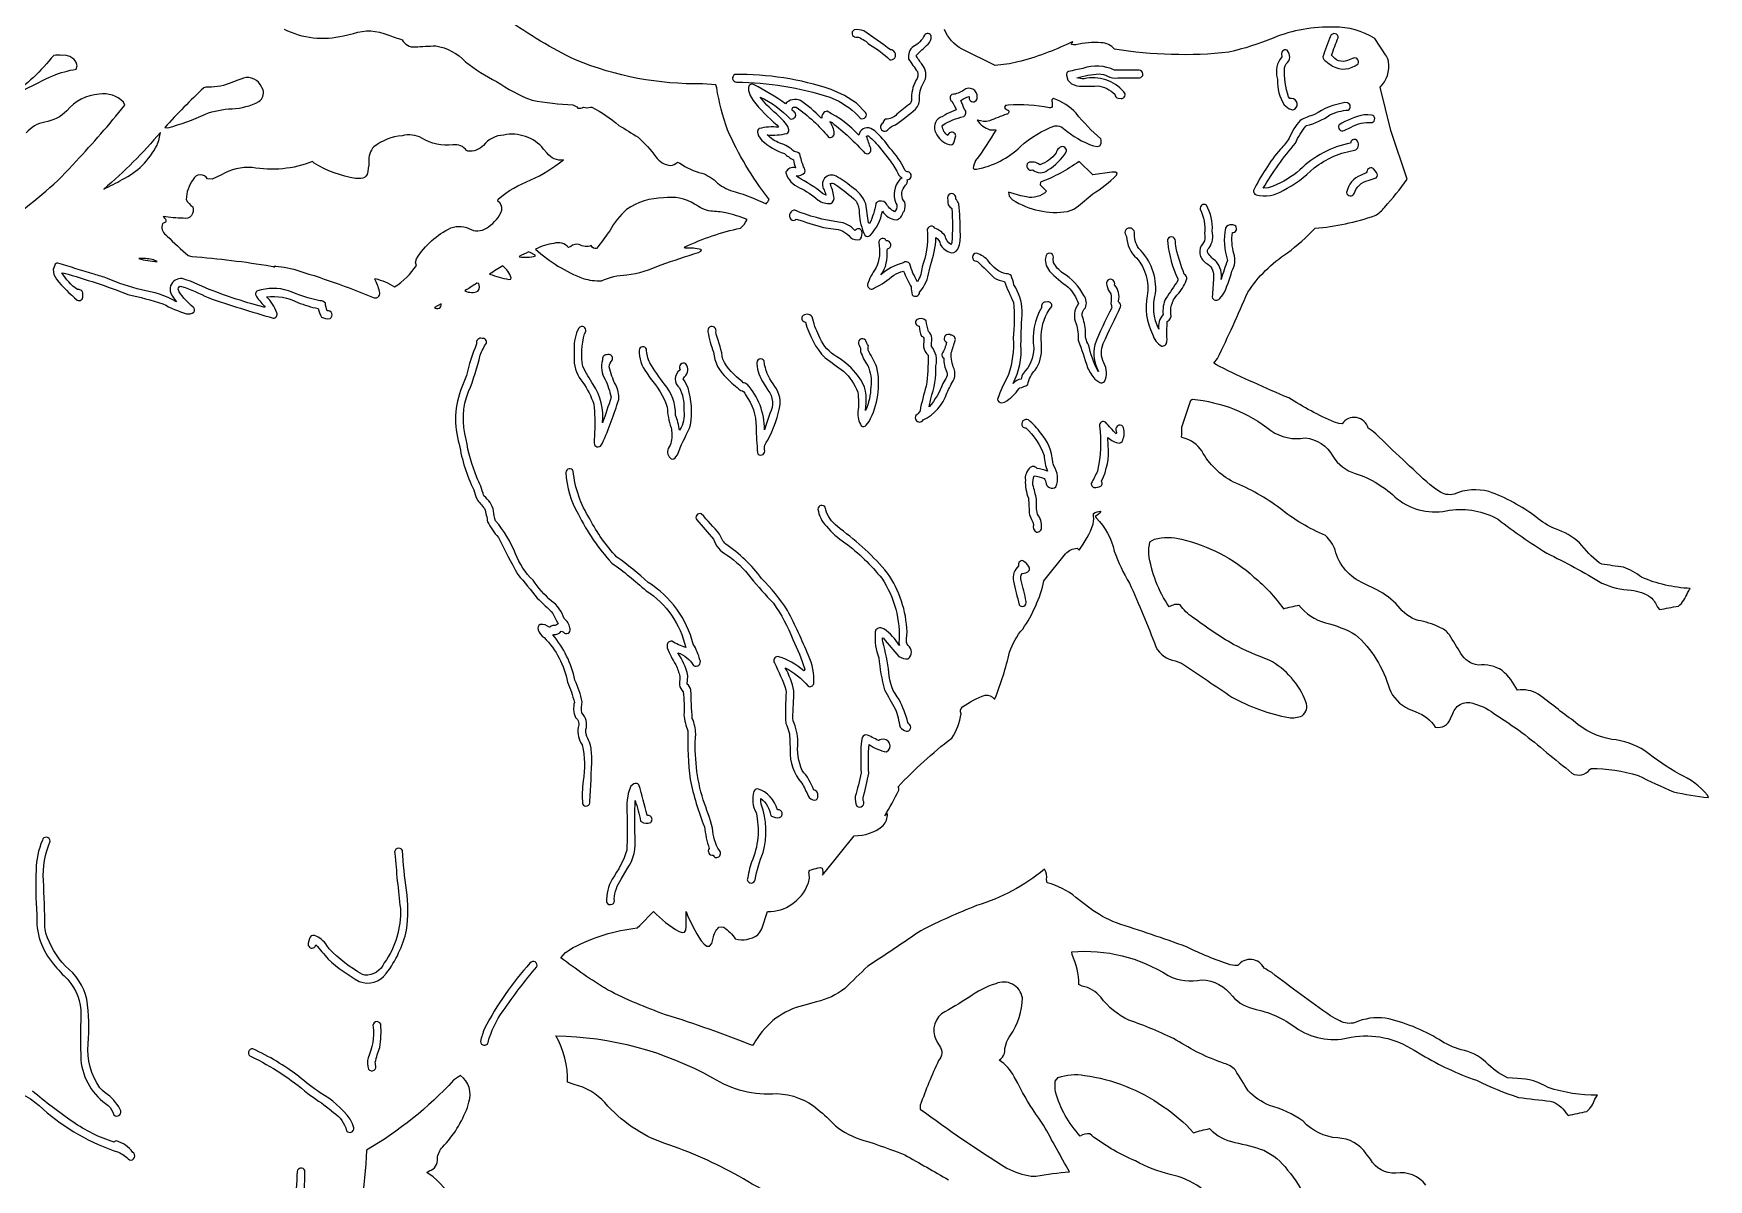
# Model space of a CAD drawing. Extents: x 0.5 to 28.5, y 0.6 to 43.4.
# Drawn here: x 15.94 to 25.36, y 32.67 to 39.11 of the extents above; entities that cross this region are included whole.
import ezdxf

# ---------------------------------------------------------------- set-up
doc = ezdxf.new("R2010")
doc.units = 0
doc.linetypes.add('0', pattern=[0])
doc.layers.add('1', color=7, linetype='0')

msp = doc.modelspace()

# ---------------------------------------------------------------- linework, layer by layer
at = {"layer": '1'}
for points in [[(17.350815, 39.138271, 0.182802), (17.685059, 39.100742), (17.740738, 39.114056, -0.182917), (17.935167, 39.105106, 0.018276), (18.01474, 39.078411, 0.305882), (18.087601, 39.037411, -0.006166), (18.203918, 39.043995, -0.162957), (18.371172, 38.954407, 0.05645), (18.545471, 38.843182, 0.059982), (18.745285, 38.737797, 0.032523), (18.974716, 38.711502, -0.165261), (19.002579, 38.69376, 0.147945), (19.035477, 38.699001, 0.192611), (19.073303, 38.699276), (19.081802, 38.698521, -0.072552), (19.233337, 38.595997, -0.016611), (19.341721, 38.529377, -0.060832), (19.441109, 38.418877, 0.201032), (19.524694, 38.371052, 0.187314), (19.563309, 38.389065), (19.577133, 38.384617, 0.106322), (19.700958, 38.32806, -0.109282), (19.789078, 38.271824, 0.109981), (19.888626, 38.223049, -0.043283), (20.062241, 38.154636, 0.016363), (20.079514, 38.1805), (20.075333, 38.185055, -0.06108), (19.845367, 38.57114, -0.046426), (19.784134, 38.808056), (19.778442, 38.82362), (19.703262, 38.830029, -0.101894), (18.990082, 38.964596, -0.044462), (18.606232, 39.192814, 0.046311)], [(23.773422, 32.637699, 0.275739), (23.604172, 32.70409, -0.288055), (23.460724, 32.782444), (23.43782, 32.813541, 0.238275), (23.276947, 32.902279, -0.189613), (23.082169, 32.996586, 0.085665), (22.892942, 33.08593, -0.110792), (22.772949, 33.167858, 0.004119), (22.701481, 33.283741, 0.143661), (22.638245, 33.32172, -0.060726), (22.368881, 33.453266, 0.033694), (22.102348, 33.564983, -0.125303), (21.944321, 33.694447, 0.168897), (21.840515, 33.756786), (21.82135, 33.765285, 0.104533), (21.78273, 33.934536), (21.781723, 33.949093, -0.163416), (22.324284, 33.815586, 0.172301), (22.512207, 33.792316, -0.23648), (22.684357, 33.698978, 0.161775), (22.818466, 33.625477, -0.110739), (23.05654, 33.512058, 0.204543), (23.3535, 33.469112, -0.193674), (23.706297, 33.395454), (23.75024, 33.369701, 0.050763), (24.058151, 33.226612, 0.036693), (24.294785, 33.130375, 0.010441), (24.472837, 33.10968, -0.201139), (24.560226, 33.043369), (24.572876, 33.02898, -0.012403), (24.677673, 33.051395, 0.154714), (24.723267, 33.121418, -0.028745), (24.737885, 33.143192, -0.07862), (24.460159, 33.185459, 0.142513), (24.28739, 33.236439), (24.25926, 33.23875), (24.231155, 33.241367, -0.101711), (24.110977, 33.329563, 0.130218), (23.971893, 33.398655, -0.072495), (23.847076, 33.455639, 0.081383), (23.544884, 33.576454, 0.133049), (23.374435, 33.551426, -0.204221), (23.288361, 33.5611), (23.262909, 33.573925), (23.235992, 33.589748, -0.01177), (22.905884, 33.832336, 0.023826), (22.86322, 33.856564, 0.566525), (22.714951, 33.871891), (22.698029, 33.871532), (22.672424, 33.876751, -0.039512), (22.426971, 33.977421, 0.007747), (22.032242, 34.111664, -0.065088), (21.882843, 34.194637), (21.804214, 34.254902, 0.117041), (21.642319, 34.337246), (21.639297, 34.354984, 0.201129), (21.626984, 34.413136, -0.09903), (21.245167, 34.208828, 0.027366), (20.932892, 34.067814, 0.001393), (20.694607, 33.90704), (20.634369, 33.868412, 0.007695), (20.504684, 33.742802, -0.108759), (20.346008, 33.668407), (20.272675, 33.647404, 0.206178), (20.003183, 33.448593), (19.993919, 33.435402), (19.984711, 33.422169, 0.019595), (19.496483, 33.595783, -0.034355), (19.169861, 33.735256, -0.023952), (18.906693, 33.915989), (18.932831, 33.944836), (18.976959, 33.972973, -0.091009), (19.336685, 34.08353), (19.351181, 34.097378), (19.428894, 34.175098, 0.068476), (19.572418, 34.062992), (19.589706, 34.058155), (19.602768, 34.060436), (19.610413, 34.071377), (19.611877, 34.091526), (19.611877, 34.175083, 0.052132), (19.696411, 34.011875), (19.713394, 33.992313), (19.729446, 33.981365), (19.743881, 33.981571), (19.755951, 33.995487), (19.764969, 34.02557, -0.182262), (19.796844, 34.087246), (19.809967, 34.090382), (19.823517, 34.087353, -0.099045), (19.888443, 34.022137, 0.224493), (20.014496, 34.044956), (20.027313, 34.059872), (20.037247, 34.079144), (20.069336, 34.175106, 0.310822), (20.297401, 34.329758, 0.184214), (20.301424, 34.39637, -0.35813), (20.321434, 34.411575, -0.050338), (20.367386, 34.423115), (20.376434, 34.419636, -0.187389), (20.378586, 34.381161), (20.384537, 34.387089), (20.396179, 34.400921), (20.557343, 34.60207, 0.180623), (20.720514, 34.659065, 0.183432), (20.745285, 34.724934, 0.126863), (20.728928, 34.713596, 0.029893), (20.807726, 34.859066, 0.204746), (20.804123, 34.876614, -0.042949), (21.105743, 35.150631, 0.112923), (21.158295, 35.287991, -0.366888), (21.166458, 35.326038, -0.078632), (21.294571, 35.392372, -0.247898), (21.345093, 35.370937), (21.349258, 35.372326, 0.038394), (21.431335, 35.634731, -0.095089), (21.505173, 35.764278, 0.097698), (21.624756, 36.03548), (21.746658, 36.187878, -0.187434), (21.810883, 36.21896, -0.017257), (21.822723, 36.207806, 0.06593), (21.902451, 36.353901, 0.05285), (21.90332, 36.413593, -0.118421), (21.94455, 36.426678, -0.153342), (21.913452, 36.397846), (21.91925, 36.389378, -0.138379), (22.020014, 36.20237, 0.052915), (22.106003, 36.021542, -0.015021), (22.254517, 35.663368, 0.244609), (22.36264, 35.585804, -0.053986), (22.409271, 35.565403, -0.004323), (22.680771, 35.381496, 0.07697), (23.002562, 35.266121, 0.117421), (23.076859, 35.276226, 0.337494), (23.098053, 35.354153, 0.181944), (22.891922, 35.589428, -0.023734), (22.690033, 35.677319, -0.025181), (22.462677, 35.830032, -0.096009), (22.39061, 35.900173, 0.23308), (22.32988, 35.888439, -0.11586), (22.214087, 36.187122, -0.067981), (22.220932, 36.254093), (22.247375, 36.269657, -0.138091), (22.3978, 36.268826, -0.128304), (22.805723, 36.056736, -0.068023), (22.971283, 35.878162, -0.013354), (23.05928, 35.89867, 0.164957), (23.208496, 35.799831, -0.06297), (23.377686, 35.732471, -0.140872), (23.56769, 35.428638, 0.198088), (23.676102, 35.316021), (23.717056, 35.298298, -0.170705), (23.826035, 35.212757, 0.376122), (23.912155, 35.260494), (23.924393, 35.289425, -0.448267), (24.046824, 35.3433, -0.104017), (24.166077, 35.281704, -0.042011), (24.451111, 35.070217, -0.012755), (24.594574, 34.952877, 0.370034), (24.694778, 34.974377), (24.702072, 34.979435, -0.076088), (24.966888, 34.941433, 0.014426), (25.165237, 34.8484, 0.023955), (25.362, 34.816601), (25.357819, 34.830021, 0.112596), (25.198624, 34.947628, -0.03343), (25.004364, 35.079479, 0.121102), (24.819412, 35.143673, -0.13987), (24.604004, 35.247303, -0.007436), (24.405399, 35.398598, 0.165806), (24.287766, 35.420757, 0.088852), (24.202835, 35.530994, 0.164393), (24.068161, 35.561623, -0.237033), (23.96962, 35.627216, 0.004827), (23.904999, 35.732433, 0.138116), (23.84754, 35.775257, 0.062865), (23.729568, 35.812702, -0.163666), (23.616428, 35.893715, 0.09432), (23.497101, 35.983936), (23.424576, 36.020985, -0.237362), (23.262604, 36.208111, 0.12966), (23.208298, 36.290119, -0.071084), (22.952972, 36.442707, 0.058504), (22.691513, 36.590992, -0.156032), (22.513382, 36.765579, 0.17471), (22.408707, 36.838535), (22.399155, 36.844021, 0.010885), (22.400543, 36.899395), (22.451324, 37.051281), (22.459961, 37.056034, -0.148465), (22.901489, 36.879818, 0.202223), (23.093475, 36.839954, -0.249431), (23.249557, 36.735538, 0.17923), (23.375687, 36.639614, -0.113726), (23.611689, 36.496601, 0.230819), (23.906494, 36.432339, -0.166472), (24.180954, 36.380154, 0.027716), (24.452927, 36.191738, -0.01765), (24.763197, 36.023037, 0.097092), (24.928057, 35.982662, -0.121908), (25.036818, 35.943016, -0.120524), (25.075638, 35.887379), (25.086563, 35.873257, -0.008813), (25.193283, 35.892796, 0.142451), (25.243914, 35.967987, 0.07806), (25.259308, 35.992435, -0.087885), (24.986252, 36.055027, 0.072089), (24.884338, 36.112713, -0.012861), (24.762146, 36.129711), (24.747421, 36.137051, -0.065825), (24.637894, 36.248783, 0.109768), (24.501251, 36.327084, -0.074266), (24.391632, 36.394825, 0.077116), (24.127808, 36.537457, 0.165287), (23.932419, 36.523129, -0.230041), (23.846619, 36.539883), (23.822006, 36.556065), (23.797501, 36.574627, -0.010986), (23.491678, 36.862167, 0.026734), (23.447815, 36.894108, 0.644038), (23.301971, 36.91785), (23.283539, 36.919292), (23.258316, 36.926731, -0.037326), (23.001375, 37.064091, -0.012478), (22.612177, 37.240154), (22.595737, 37.249615), (22.579483, 37.259388), (22.600723, 37.285946, 0.013363), (22.770874, 37.657917, -0.103886), (22.993938, 37.879269, 0.038613), (23.149658, 38.017849, 0.062205), (23.486929, 38.089378, 0.112297), (23.540436, 38.135555, 0.02419), (23.667786, 38.293308), (23.576508, 38.567196), (23.515656, 38.810833, 0.235181), (23.563528, 38.955345, 0.08992), (23.546112, 38.993793), (23.485123, 39.085278, 0.148598), (23.256248, 39.148376, 0.108499), (22.914871, 39.087399, -0.034067), (22.665405, 39.007397, -0.0655), (22.021103, 39.024525, 0.232501), (21.94632, 39.061474, 0.081509), (21.80353, 39.048882), (21.791256, 39.049122), (21.779099, 39.050816, -0.215396), (21.787735, 39.065784), (21.785294, 39.065838), (21.775681, 39.062382, -0.04875), (21.477812, 38.9529, -0.03876), (21.349594, 38.933132), (21.164597, 39.025684, -0.19171), (21.065977, 39.136051, -0.185966)], [(15.822418, 38.081806, 0.063149), (16.180771, 38.39452, 0.018945), (16.45459, 38.709858), (16.447235, 38.726772, 0.251), (16.310898, 38.771557, 0.213997), (16.128965, 38.678623, -0.159488), (16.004971, 38.614639, 0.175311), (15.900009, 38.554249, -0.172433)], [(20.325104, 32.487904, -0.050228), (19.90921, 32.687183, 0.047709), (19.49292, 32.870838, -0.13279), (19.155365, 33.101513, 0.142136), (18.982895, 33.203754), (18.945587, 33.216625, 0.13079), (18.879913, 33.476788, -0.123447), (19.760391, 33.24144, 0.162302), (20.122015, 33.151661, -0.171066), (20.352808, 33.062981, -0.025951), (20.45174, 32.971546, 0.105717), (20.611221, 32.889111, -0.020428), (20.841675, 32.807354, -0.007029), (21.087952, 32.66663, 0.152078)], [(22.628067, 32.487453, 0.21235), (22.334106, 32.697124, -0.069947), (22.139618, 32.773495, -0.056803), (21.904234, 32.9072), (21.893675, 32.916237), (21.883286, 32.925472, 0.194486), (21.828888, 32.912716, -0.120172), (21.690149, 33.161304, -0.071485), (21.688599, 33.221859), (21.704727, 33.241741, -0.139171), (21.852497, 33.253731, -0.121146), (22.291679, 33.081379, -0.069586), (22.465225, 32.93214, -0.021016), (22.556335, 32.955059, 0.162699), (22.699051, 32.877361, -0.03319), (22.861572, 32.833469, -0.124825), (22.994614, 32.722126, -0.068753), (23.103384, 32.551144, 0.204018)], [(15.787048, 33.18787, -0.118365), (15.994965, 33.06377, 0.101658), (16.41922, 32.822491, -0.080973), (16.48056, 32.779293, 0.929356), (16.498566, 32.822208, 0.173854), (16.408283, 32.885616, 0.178805), (16.394394, 32.879551, -0.07972), (16.162434, 32.992985, -0.024743), (15.935878, 33.166412, 0.167562)], [(18.326376, 32.516018, 0.088254), (18.189438, 32.68314), (18.152802, 32.707745), (18.166916, 32.717144, 0.381926), (18.212748, 32.7868, -0.15814), (18.242004, 32.851299, 0.09968), (18.382023, 33.073608), (18.39057, 33.103928, 0.331601), (18.342987, 33.253391), (18.303665, 33.226978, -0.074683), (17.814178, 32.834164, -0.048509), (17.727413, 32.218288)]]:
    msp.add_lwpolyline(points, format="xyb", dxfattribs=at)
for points in [[(20.582413, 39.091717, -0.102677), (20.643051, 39.050968, -0.06619), (20.757156, 38.965145, 0.704613), (20.785069, 39.006695, 0.35713), (20.760971, 39.020969, 0.019995), (20.611723, 39.127598, 0.139497), (20.556456, 39.133484, 0.763487), (20.566132, 39.092236)], [(20.797653, 38.658733, -0.216099), (20.734024, 38.63118, 0.324114), (20.719482, 38.609951, 1.36404), (20.749863, 38.574741, -0.173298), (20.78891, 38.599003, 0.022662), (20.903109, 38.687794, 0.20001), (20.924927, 38.752735, -0.143378), (20.953598, 38.846996, 0.298975), (20.939493, 38.938198, 0.011706), (20.904678, 38.987736, -0.040749), (20.974241, 39.052746, 0.191309), (20.991098, 39.097805, 0.613119), (20.952377, 39.103481, -0.167575), (20.891266, 39.040443, 0.291465), (20.863724, 38.968769, 0.015815), (20.912731, 38.899307, -0.293909), (20.904034, 38.84903, 0.124738), (20.879074, 38.737202), (20.87674, 38.725597), (20.872437, 38.717999, 0.037025)], [(23.248215, 38.929729, 0.317738), (23.391327, 38.943325, 0.770804), (23.359711, 38.972073), (23.332428, 38.960606, -0.360162), (23.242935, 38.99181, -0.020297), (23.279404, 39.088787, 0.864915), (23.236969, 39.098843, 0.02144), (23.19322, 38.981136, 0.27296), (23.210861, 38.957333, 0.023261)], [(22.937897, 38.852543, 0.149912), (22.975998, 38.712238), (23.00415, 38.688793), (23.024399, 38.68359, 0.897978), (23.016296, 38.747669), (23.008408, 38.746998), (23.000198, 38.757137, -0.091273), (22.978685, 38.920952), (22.982203, 38.931854), (22.987877, 38.941807, 0.430467), (22.992746, 39.018845, 0.746786), (22.963364, 38.986172), (22.963058, 38.982273, 0.255605), (22.936966, 38.86414)], [(15.809753, 38.75996, 0.034275), (15.741409, 38.717793, -0.017252), (16.049995, 38.87598, -0.051576), (16.181793, 38.912754), (16.187653, 38.931431, 0.389161), (16.104496, 38.989857, 0.031257), (16.054703, 38.990299, -0.070207)], [(21.751236, 38.878407), (21.759506, 38.851322), (21.780548, 38.829365), (21.809448, 38.818325, 0.030528), (21.924408, 38.818317, -0.170034), (22.023346, 38.771404, 0.386424), (22.042297, 38.748798), (22.058945, 38.747429, 0.67893), (22.074387, 38.785183, 0.274439), (21.850904, 38.858448, -0.079754), (21.809784, 38.864445, -0.047936), (21.93457, 38.885502, -0.142698), (21.98177, 38.873474, 0.133537), (22.040192, 38.862949), (22.161942, 38.863079, 0.929641), (22.160583, 38.906857), (22.03894, 38.906864), (22.022293, 38.906559, 0.198651), (21.844259, 38.917221, -0.012419), (21.763336, 38.900112, 0.309921)], [(17.041199, 38.831127, -0.09314), (16.90979, 38.8111), (16.898773, 38.807919, 0.018746), (16.679779, 38.584522), (16.696945, 38.583424, 0.046055), (16.908127, 38.65974, -0.086095), (17.058228, 38.689465, 0.105856), (17.209427, 38.729958, 0.315546), (17.232758, 38.795513), (17.216566, 38.826084, 0.384364), (17.107651, 38.857227), (17.090866, 38.851276)], [(19.895752, 38.840107, -0.076771), (20.421085, 38.75433), (20.450521, 38.741646, -0.10436), (20.593769, 38.635651, 0.759185), (20.621674, 38.669682), (20.569687, 38.721218), (20.503784, 38.763752), (20.427704, 38.798145, 0.086159), (19.886553, 38.882195, 0.82302)], [(20.122238, 38.599155), (20.131607, 38.589184), (20.130203, 38.586025, 0.081995), (20.022919, 38.578579, 0.266728), (20.012955, 38.559048), (20.019623, 38.536869), (20.038025, 38.511715, 0.09927), (20.164825, 38.437695, 0.053808), (20.215179, 38.402416, 0.048064), (20.227173, 38.357952, 0.337544), (20.173172, 38.334675), (20.173065, 38.329212, 0.227519), (20.249374, 38.24609, -0.073663), (20.354183, 38.176517, 0.173249), (20.425858, 38.157696, 0.344439), (20.443665, 38.196644, 0.041521), (20.422287, 38.269299, -0.374658), (20.448715, 38.265636, -0.051645), (20.568403, 38.169819, -0.169834), (20.584681, 38.102005, 0.083489), (20.616768, 37.97913, 0.395148), (20.647949, 37.978046, 0.143289), (20.716003, 38.114185, 0.221208), (20.792953, 38.064472, 0.262865), (20.833649, 38.107685), (20.839529, 38.115696, 0.106036), (20.842012, 38.163952, -0.345814), (20.838272, 38.249908), (20.845257, 38.259823, 0.349479), (20.856003, 38.291164, 1.001108), (20.855164, 38.335918), (20.848053, 38.339375), (20.842331, 38.344585, 0.07773), (20.758591, 38.469265, 0.055553), (20.673462, 38.564869), (20.65007, 38.579372, 0.471356), (20.583374, 38.541821, 0.08264), (20.406204, 38.67577, 0.427992), (20.375, 38.637012), (20.36998, 38.638958, 0.052453), (20.254486, 38.736042, 0.323571), (20.170944, 38.718456, 0.03225), (19.995193, 38.824539, 0.573593), (19.962891, 38.810719), (19.963303, 38.792049), (19.972, 38.764088), (19.988525, 38.735447, 0.046835)], [(20.066193, 38.710987, -0.031561), (20.0289, 38.754444, -0.10112), (20.197311, 38.633244, 1.012476), (20.211578, 38.678223, -0.792507), (20.225052, 38.698513), (20.231628, 38.698048, -0.067441), (20.413027, 38.530876, 0.573708), (20.445175, 38.551716, 0.130672), (20.420898, 38.617901), (20.432831, 38.611736, -0.049061), (20.617767, 38.439945, 0.693785), (20.65036, 38.467953, -0.020505), (20.626984, 38.535694, -0.310968), (20.637558, 38.53693, -0.068741), (20.704681, 38.466541), (20.761429, 38.394291, -0.055467), (20.807308, 38.318142, 0.079404), (20.826324, 38.300953), (20.814812, 38.292053, 0.303186), (20.792078, 38.159214, -0.333531), (20.789782, 38.118271), (20.784546, 38.110897, -0.137803), (20.735466, 38.159084, 0.385403), (20.683428, 38.16301), (20.679619, 38.156384, -0.076036), (20.643997, 38.04546), (20.638153, 38.048161, -0.008374), (20.622559, 38.155659, 0.172266), (20.542297, 38.250179, 0.058431), (20.455322, 38.310741, 0.795156), (20.388288, 38.234024, -0.02649), (20.398956, 38.20406), (20.390991, 38.206928), (20.37999, 38.213413, 0.05246), (20.239731, 38.304577), (20.230164, 38.312702, 0.230047), (20.279236, 38.331844, 0.267272), (20.272705, 38.363232, -0.037814), (20.251938, 38.436878, 0.12207), (20.219437, 38.449688, 0.139619), (20.139511, 38.495533, -0.090796), (20.068665, 38.543034, 0.072704), (20.179337, 38.550823, 0.290227), (20.189194, 38.57217), (20.183548, 38.590603), (20.171936, 38.609196, 0.008216)], [(21.103592, 38.487873, 0.28286), (21.12059, 38.503391), (21.12776, 38.531757, 1.033989), (21.084396, 38.539333, -0.231424), (21.052887, 38.592686), (21.05574, 38.59782, -0.092156), (21.173632, 38.645714, 0.479876), (21.178619, 38.685719, -0.010686), (21.157104, 38.73637, -0.063044), (21.204178, 38.758762, 1.244028), (21.249727, 38.755329, 0.654707), (21.173248, 38.794567, -0.127383), (21.106766, 38.769947, 0.522615), (21.105865, 38.73196, -0.051913), (21.131851, 38.6833, 0.052818), (21.029434, 38.632534, 0.386538), (21.022507, 38.543621, 0.263727)], [(21.251251, 38.62566), (21.24881, 38.625172, 0.163288), (21.320627, 38.572296, 0.074615), (21.35257, 38.572819), (21.353531, 38.570324, -0.03317), (21.240295, 38.398796, 0.086655), (21.226044, 38.355946), (21.231918, 38.349819), (21.245544, 38.349773, 0.144301), (21.492645, 38.477001, -0.095266), (21.686876, 38.594719, -0.224845), (21.734985, 38.578701, 0.095382), (21.90416, 38.481075), (21.924438, 38.478481), (21.939316, 38.482296), (21.94722, 38.493694), (21.946777, 38.513882), (21.944275, 38.521603, -0.043534), (21.805481, 38.664524, 0.128256), (21.679226, 38.746788, 0.51723), (21.670624, 38.727398), (21.671431, 38.710011, -0.632746), (21.655212, 38.694988, 0.063396), (21.424286, 38.710827), (21.414312, 38.708054, 0.809704), (21.406677, 38.692265), (21.417038, 38.684681, -0.862136), (21.415131, 38.659214, 0.020524), (21.319244, 38.621807, -0.139252)], [(22.8181, 38.205502, 0.211307), (22.969709, 38.230804, 0.073607), (23.143854, 38.356804, -0.128127), (23.379318, 38.45821, 0.431533), (23.383625, 38.514591, 0.574889), (23.349625, 38.496784, 0.149374), (23.06407, 38.345966, -0.073735), (22.914825, 38.254101), (22.885864, 38.246151), (22.85817, 38.243496, -0.043446), (23.039444, 38.496975, -0.064973), (23.097076, 38.592396), (23.101715, 38.594959, 0.086606), (23.233337, 38.655201, -0.102127), (23.335756, 38.682198, 0.687347), (23.332184, 38.723057), (23.316452, 38.724636, 0.107501), (23.1474, 38.657253, 0.067554), (23.066422, 38.624111, 0.089731), (23.004602, 38.5242, -0.050117), (22.954992, 38.463467, 0.060998), (22.803528, 38.229542, 0.361894)], [(23.31308, 38.567944), (23.352722, 38.586536, -0.147061), (23.470383, 38.612507, 0.764168), (23.467896, 38.654827), (23.447123, 38.656193), (23.426323, 38.6553, 0.097991), (23.284554, 38.599094, 0.753964)], [(16.440247, 38.291798, 0.161984), (16.636173, 38.484814, 0.071264), (16.654938, 38.557262, -0.041579), (16.336899, 38.238033, 0.012332)], [(16.671448, 38.047115), (16.666794, 38.043613, 0.322727), (16.685013, 37.980659), (16.693573, 37.974186, 0.023252), (16.810562, 37.865543), (16.832413, 37.859814, -0.020169), (17.27733, 37.805622), (17.286907, 37.802666), (17.296356, 37.799328), (17.294159, 37.803967), (17.303894, 37.804142), (17.350479, 37.798748), (17.404663, 37.787182, -0.025937), (17.85696, 37.626911, 0.609448), (17.886948, 37.662685, 0.080532), (17.860413, 37.732456), (17.863144, 37.734821, -0.084565), (17.971848, 37.688549, 0.10743), (18.095764, 37.809322), (18.090424, 37.825748), (18.095734, 37.846844, -0.142094), (18.289452, 38.020626, -0.223842), (18.402771, 38.010319, 0.283653), (18.49971, 38.026257, 0.167259), (18.575024, 38.119823, 0.296607), (18.55368, 38.170383), (18.555191, 38.181515, -0.086711), (18.738588, 38.289398, 0.0605), (18.921677, 38.402676, -0.302395), (18.830673, 38.440929), (18.810165, 38.463627, 0.27919), (18.586273, 38.54179, 0.22492), (18.472336, 38.483089, -0.216043), (18.383591, 38.450886), (18.377518, 38.454525, 0.295182), (18.300522, 38.486408, -0.168633), (18.125931, 38.525112, 0.180999), (18.014694, 38.538601, 0.142366), (17.855932, 38.476532, 0.206453), (17.827566, 38.391651, -0.052857), (17.81777, 38.319344, -0.28651), (17.781647, 38.297855), (17.753128, 38.298443, -0.097293), (17.519165, 38.383762), (17.51001, 38.39378, -0.142855), (17.170725, 38.359631, 0.149226), (16.99881, 38.318958), (16.94635, 38.293659), (16.920471, 38.295002, 0.611925), (16.838913, 38.291553, 0.158332), (16.800034, 38.178844, 0.090958), (16.836853, 38.137531, -0.613874), (16.78363, 38.074261, -0.031419), (16.671204, 38.083889), (16.680159, 38.073009, -0.74604)], [(21.561783, 38.346668, 0.363575), (21.645554, 38.343868, 0.129431), (21.751419, 38.451061, 0.733324), (21.709782, 38.468502, 0.228592), (21.693054, 38.441387, -0.150639), (21.601547, 38.374821, 0.262887), (21.535522, 38.386295, 0.873008)], [(21.899231, 38.21101, 0.059348), (22.03212, 38.316433), (22.035721, 38.327534), (22.027878, 38.33353), (22.005981, 38.332996), (21.899109, 38.317867), (21.823456, 38.393505), (21.822495, 38.393597, -0.063983), (21.604767, 38.276249), (21.603165, 38.263081), (21.639999, 38.226254, -0.252009), (21.526108, 38.193844), (21.493835, 38.200153), (21.457108, 38.212444), (21.424942, 38.220913), (21.429184, 38.199322), (21.448135, 38.178051, 0.18072), (21.757645, 38.112141), (21.793549, 38.125195), (21.819916, 38.144917)], [(23.494766, 38.331799), (23.48085, 38.349308, 0.744252), (23.441467, 38.334492), (23.436447, 38.328846), (23.408096, 38.316944, 0.254405), (23.327194, 38.219097, 0.786666), (23.369583, 38.213902, -0.274303), (23.447939, 38.286236, 0.027178), (23.494015, 38.301414, 0.399697)], [(19.954437, 38.064251), (19.955109, 38.067318, 0.038409), (19.835127, 38.104561, 0.034681), (19.750488, 38.114109, -0.110936), (19.659958, 38.154018, 0.176112), (19.485245, 38.188847, 0.150543), (19.277359, 38.123066, 0.087873), (19.182182, 38.004227, -0.02123), (19.108017, 37.903713, -0.356884), (19.078674, 37.9202, -0.231634), (19.009979, 37.926746, 0.242689), (18.96315, 37.915127), (18.951141, 37.90958, 0.295508), (18.868378, 37.933025, 0.073853), (18.765182, 37.900776, 0.095168), (19.033279, 37.735744, 0.086818), (19.135483, 37.72298, -0.094009), (19.277832, 37.755589, 0.077044), (19.47084, 37.812656, -0.006989), (19.681473, 37.88158), (19.694763, 37.889011), (19.698944, 37.894764), (19.695694, 37.899044, 0.067758), (19.609222, 37.906101), (19.603226, 37.908382), (19.606918, 37.913486, -0.05783), (19.917999, 38.019047, 0.09359)], [(21.011154, 38.01878, 0.958518), (20.97049, 37.995251, -0.092723), (20.939392, 37.801395, -0.113759), (20.913849, 37.717319, -0.073485), (20.869705, 37.818226, 0.454501), (20.832321, 37.823055, 0.122962), (20.707611, 37.755573, 0.190688), (20.742142, 37.893238), (20.745346, 37.902649, 0.948745), (20.738022, 37.947361, 0.835822), (20.695114, 37.936405, -0.167883), (20.679276, 37.79298, 0.082982), (20.631775, 37.701069, 0.673102), (20.671829, 37.68227, 0.072778), (20.7798, 37.754978, -0.060901), (20.83429, 37.776791, 0.005835), (20.876953, 37.687656, 0.049333), (20.884094, 37.643276, 0.68721), (20.925323, 37.658268, 0.147626), (20.978901, 37.777134), (20.986366, 37.80872, 0.076886), (21.01712, 37.965626, -0.22411), (21.041046, 37.928509, 0.191435), (21.103088, 37.879894, 0.368988), (21.146484, 37.915424, 0.102082), (21.153595, 37.996677, 0.033664), (21.145866, 38.155167, 0.116044), (21.129669, 38.181149), (21.12895, 38.192234, 1.203051), (21.084795, 38.17828, 0.365664), (21.106705, 38.128963, -0.03237), (21.107174, 37.937912), (21.104914, 37.932041), (21.101883, 37.926525, -0.191163), (21.068588, 37.975529, 0.13534)], [(20.438629, 38.014576, -0.217294), (20.53688, 37.966591, 0.218202), (20.58853, 37.95446), (20.592665, 37.958015, 0.20499), (20.600668, 38.002899, 0.560476), (20.561783, 38.005245, 0.183767), (20.469788, 38.053143, -0.068119), (20.224167, 38.119099), (20.217432, 38.11916, 0.669187), (20.207798, 38.06382, 0.30971), (20.231903, 38.06979, 0.017924), (20.385132, 38.022961)], [(22.529343, 37.958355, -0.181169), (22.508835, 37.919865, 0.429795), (22.547235, 37.816437, -0.266842), (22.578217, 37.73901, -0.012298), (22.571291, 37.632153, 0.685612), (22.613754, 37.62347), (22.631546, 37.643497, 0.062005), (22.681519, 37.777241, 0.229125), (22.692661, 37.875248, -0.102007), (22.685028, 37.993217, 1.109746), (22.681259, 38.037281, 0.315736), (22.646011, 38.019169, 0.128761), (22.657257, 37.837498, 0.02566), (22.622116, 37.730625, 0.195482), (22.596191, 37.829327, -0.077899), (22.545824, 37.878735, -0.316391), (22.554077, 37.907917, 0.222439), (22.571047, 38.002857, 0.153862), (22.538252, 38.148087, 0.69232), (22.504242, 38.124958, -0.1273), (22.528353, 37.988525, -0.026459)], [(22.158035, 37.904675, -0.17421), (22.134325, 37.995548), (22.131531, 38.002567, 1.288306), (22.089966, 37.9725, 0.21043), (22.146896, 37.849178, -0.224836), (22.205841, 37.638828, 0.170363), (22.235151, 37.422993, 0.210177), (22.287064, 37.355633, 0.479964), (22.315231, 37.379787), (22.317505, 37.393497, -0.037943), (22.318632, 37.492779, 0.345629), (22.338545, 37.537655, -0.243998), (22.383654, 37.652939, 0.074268), (22.429306, 37.73428, 0.256634), (22.413971, 37.75967, -0.030775), (22.367586, 37.90604, -0.021333), (22.363218, 37.954861, 0.999279), (22.320663, 37.936909, 0.088247), (22.378479, 37.733952), (22.377792, 37.724644, -0.003818), (22.310226, 37.62347, 0.138576), (22.294403, 37.532185, 0.242461), (22.271561, 37.449795, -0.182073), (22.252201, 37.650761, 0.228621)], [(18.738815, 37.879009), (18.724899, 37.884769, 0.011529), (18.673294, 37.859264), (18.675323, 37.857014, 0.101318), (18.765533, 37.862324), (18.762466, 37.865788)], [(21.485077, 37.117519), (21.488632, 37.121151, 0.140923), (21.533508, 37.139759, -0.156952), (21.57579, 37.220058, 0.169135), (21.610367, 37.350117), (21.609804, 37.414822, -0.170552), (21.668213, 37.577892, 0.495487), (21.646088, 37.604939), (21.630661, 37.602962, 0.477614), (21.61293, 37.573788, 0.170735), (21.567118, 37.343151, -0.192733), (21.508789, 37.202938, 0.128232), (21.496399, 37.168613, 0.218536), (21.451523, 37.145924, 0.135661), (21.495529, 37.362858, -0.00669), (21.502411, 37.556156, 0.131951), (21.456161, 37.699032, 0.02547), (21.440201, 37.752026, 0.247822), (21.41312, 37.761047, -0.200338), (21.313601, 37.833031, 0.13963), (21.245087, 37.877605, 0.997024), (21.245041, 37.832806), (21.253525, 37.828304, 0.011037), (21.345505, 37.739872, 0.115106), (21.401978, 37.718632, 0.015809), (21.452972, 37.601528, -0.05287), (21.451553, 37.399036, -0.098604), (21.425797, 37.196278, 0.035679), (21.363493, 37.056908, 0.399555), (21.386032, 37.036732), (21.403137, 37.040028, 0.108413)], [(21.964951, 37.156086, 0.269943), (21.960619, 37.260807, -0.211372), (21.958603, 37.370037, -0.009061), (22.056229, 37.575497, 0.284337), (22.044479, 37.60429), (22.044096, 37.608311, 0.263355), (22.021269, 37.6991, 1.493474), (21.978163, 37.698166, 0.145051), (22.001282, 37.649395, -0.046493), (22.001705, 37.595055, 0.010732), (22.006271, 37.571117, 0.033135), (21.910641, 37.362186, 0.181031), (21.932068, 37.212055), (21.927277, 37.217602, -0.059531), (21.875656, 37.36179, -0.174299), (21.859116, 37.437763, 0.058322), (21.839846, 37.526005, -0.225294), (21.857573, 37.570675, 0.279479), (21.848831, 37.640415, 0.136777), (21.730804, 37.765957, -0.11751), (21.678619, 37.825085), (21.676849, 37.846546, 0.984968), (21.636551, 37.864925), (21.632141, 37.842831), (21.637833, 37.808056), (21.655777, 37.77718, 0.044741), (21.760956, 37.686848, -0.093432), (21.819504, 37.595028, 0.285684), (21.806076, 37.480206, -0.066528), (21.8181, 37.387829, -0.008134), (21.869623, 37.235416, 0.063296), (21.910858, 37.16869), (21.938736, 37.15144, 0.31171)], [(16.282089, 37.7598, -0.006818), (16.078445, 37.822559, 0.257793), (16.060394, 37.811298), (16.052734, 37.785534), (16.056473, 37.758205), (16.069717, 37.731297, 0.045591), (16.187546, 37.61388, 0.596085), (16.219543, 37.635601), (16.21788, 37.654583, 0.44871), (16.188004, 37.672787, -0.091811), (16.100006, 37.766972), (16.113083, 37.765675, -0.024285), (16.472168, 37.646313, -0.013882), (16.669479, 37.593601, 0.052698), (16.801195, 37.537079, 0.205652), (16.843643, 37.545341, 0.392874), (16.840012, 37.575016, -0.076011), (16.759827, 37.660694), (16.755007, 37.676029, -0.57919), (16.774277, 37.690815, -0.03172), (16.923859, 37.627865, 0.012824), (17.289169, 37.512539, 0.521956), (17.310043, 37.542912, 0.106288), (17.252045, 37.633121, -0.141699), (17.42746, 37.601124, 0.047864), (17.542709, 37.566555, 0.054595), (17.560669, 37.518513, 0.160326), (17.608995, 37.510323, 0.841008), (17.592651, 37.553951, -0.058858), (17.582825, 37.59602, 0.302691), (17.551895, 37.609539, -0.051617), (17.374855, 37.66679, 0.15163), (17.201263, 37.666271, 0.459014), (17.19548, 37.633327, 0.017177), (17.24472, 37.573757), (17.237518, 37.574543), (17.168943, 37.593216, -0.040257), (16.82445, 37.719975), (16.797947, 37.72823, 0.820861), (16.72385, 37.635307, 0.051469), (16.744873, 37.604725, 0.090673), (16.548157, 37.671215, -0.045275), (16.357235, 37.735863, 0.010664)], [(16.6082, 37.842312, 0.066162), (16.532898, 37.847088, 0.046058), (16.635925, 37.830898, 0.040733)], [(18.506958, 37.759296, 0.016579), (18.614639, 37.729382), (18.62558, 37.731304), (18.628754, 37.738636, 0.136797), (18.580399, 37.806866, 0.016833)], [(18.375595, 37.670864), (18.367981, 37.6656, 0.208942), (18.440826, 37.663898), (18.448746, 37.674534), (18.450333, 37.689251), (18.445328, 37.707493), (18.434601, 37.709095, -0.012913)], [(18.196091, 37.573223, 0.7561), (18.234879, 37.593143)], [(20.639893, 37.324718, -0.232951), (20.637848, 37.356739, -0.112089), (20.621368, 37.389202, 0.94109), (20.585068, 37.360142, -0.166871), (20.593582, 37.324894, 0.07216), (20.633224, 37.245701, -0.147126), (20.650421, 37.126766, -0.098821), (20.621902, 36.993153), (20.623854, 37.033787, 0.228061), (20.566824, 37.202213, 0.101455), (20.443024, 37.305645, -0.149392), (20.358273, 37.414902, -0.062166), (20.321243, 37.520191, 0.466585), (20.264286, 37.521935, 0.538526), (20.283722, 37.490215, 0.125684), (20.393295, 37.288654, -0.001106), (20.497986, 37.214542, -0.110818), (20.577103, 37.095791, -0.072984), (20.577881, 36.985088, 0.15736), (20.597326, 36.906456, 0.368628), (20.625626, 36.90984), (20.6409, 36.930599, 0.178171), (20.685257, 37.234272, 0.027583)], [(21.126221, 37.387875, 0.483529), (21.101685, 37.416546, 1.085003), (21.076172, 37.376759, -0.09849), (21.050339, 37.310474, 0.303755), (21.061157, 37.286999, 0.140114), (21.079082, 37.209129, -0.223837), (21.072021, 37.172878), (21.05571, 37.144283, -0.091587), (20.979599, 37.01469), (20.987595, 37.05785, 0.09209), (21.016769, 37.244503, 0.238489), (20.992388, 37.353268), (20.99144, 37.359333), (20.993517, 37.400539, 0.199957), (20.97467, 37.437809, -0.02193), (20.96225, 37.497494, 0.351159), (20.907206, 37.503094, 0.598711), (20.923523, 37.467518, 0.097604), (20.936111, 37.411434, -0.323808), (20.949326, 37.394657), (20.947083, 37.350788, 0.128815), (20.972855, 37.30341, -0.04224), (20.962708, 37.130108, 0.026122), (20.927618, 36.991894, -0.139343), (20.904558, 36.964375, 1.00038), (20.945145, 36.93993, 0.206078), (21.078686, 37.090981, -0.012169), (21.118942, 37.170536, 0.189766), (21.119049, 37.227417, -0.116993), (21.103691, 37.316597, -0.000784)], [(19.097107, 36.869907), (19.094528, 36.809368, 0.71708), (19.134552, 36.798016), (19.141495, 36.810055, 0.032218), (19.23291, 37.055378, 0.134146), (19.216385, 37.137615, -0.076291), (19.179464, 37.238808, -0.194494), (19.197054, 37.277233, 0.683726), (19.164856, 37.306175, 0.525289), (19.142624, 37.276646, 0.232853), (19.156948, 37.167835, -0.056186), (19.190033, 37.067875, -0.004992), (19.14209, 36.922878, 0.179819), (19.088915, 37.138741, -0.015052), (19.030899, 37.239697, -0.113751), (19.041046, 37.423595), (19.047104, 37.437489, 0.847456), (19.008377, 37.456898, 0.124973), (18.981873, 37.340511), (18.9814, 37.276661, 0.166665), (19.03067, 37.151058, -0.063108), (19.09343, 37.029522, -0.037546)], [(20.083084, 36.976734, -0.009121), (20.052704, 36.885235, 0.189488), (19.954514, 37.140991, 0.106338), (19.932343, 37.149357), (19.92745, 37.155937, -0.121428), (19.818436, 37.281376, 0.060563), (19.780441, 37.422543), (19.778791, 37.434032, 1.415034), (19.735062, 37.435726, 0.048549), (19.765823, 37.321934, 0.191412), (19.841188, 37.174881, 0.044866), (19.919922, 37.106045, -0.328199), (19.945587, 37.081448, -0.166356), (20.005293, 36.900673, 0.00685), (20.013285, 36.75423, 0.783329), (20.054581, 36.764851, -0.257097), (20.071598, 36.825714, 0.055111), (20.136335, 36.998772, 0.224893), (20.111267, 37.128849, -0.120332), (20.053677, 37.250546), (20.051712, 37.271679, 0.889853), (20.01062, 37.253704, 0.133907), (20.045929, 37.150311), (20.07254, 37.108028, -0.298427)], [(19.05899, 35.149288, -0.171836), (19.047699, 35.198856, 0.279737), (19.025024, 35.293827, -0.083944), (19.027664, 35.354267, 0.061506), (18.986877, 35.477139, 0.125015), (18.861465, 35.731747), (18.867203, 35.73431, 0.293687), (18.909836, 35.752697, -0.215928), (18.927292, 35.740665, 0.68106), (18.958694, 35.771801, 0.18283), (18.925842, 35.822666, 0.164112), (18.854797, 35.921772, -0.063096), (18.750916, 36.038685, -0.111027), (18.652802, 36.186985, 0.083291), (18.540588, 36.372601, -0.097336), (18.529478, 36.428513, 0.165876), (18.475021, 36.51302), (18.473297, 36.516216, 0.04804), (18.435482, 36.615864, -0.064329), (18.375305, 36.83086, -0.167905), (18.388336, 37.099102, 0.039683), (18.454269, 37.305111, -0.056811), (18.488907, 37.371861, 0.527279), (18.464859, 37.39893, 0.604094), (18.433899, 37.367252, 0.042753), (18.376205, 37.19083), (18.350937, 37.12524, 0.172575), (18.336258, 36.80315, 0.073024), (18.417534, 36.546604, -0.010912), (18.433945, 36.496143, 0.023035), (18.478241, 36.441921, -0.039074), (18.495224, 36.368015, 0.064482), (18.555908, 36.279919, 0.011538), (18.665314, 36.071102, -0.005558), (18.775055, 35.938564, -0.012993), (18.863068, 35.851589, 0.013385), (18.892639, 35.793133), (18.888288, 35.790962, -0.215564), (18.861712, 35.78471, 0.209998), (18.844864, 35.772785, 0.200454), (18.791473, 35.790546, 0.404523), (18.780365, 35.759602, 0.203554), (18.813122, 35.716469, -0.153571), (18.944321, 35.4659, -0.04281), (18.983688, 35.351955, 0.168366), (18.989485, 35.267452, -0.34138), (19.004715, 35.210346, 0.180904), (19.027237, 35.112736, -0.098143), (19.032108, 34.910145, 0.045087), (19.029596, 34.780552, 0.840549), (19.070984, 34.794064, 0.006325), (19.081854, 35.042652), (19.079058, 35.072258, 0.118768)], [(19.53215, 36.860973, -0.154991), (19.511482, 36.778946, 0.356958), (19.52791, 36.721233, 0.354412), (19.554504, 36.732578), (19.562897, 36.744541, -0.019885), (19.630707, 36.893841), (19.636841, 36.912205, 0.113247), (19.622829, 37.120834, 0.050251), (19.594788, 37.171093), (19.598257, 37.177414), (19.602352, 37.18335, 0.411007), (19.61128, 37.255543, 0.813585), (19.578018, 37.222736), (19.576859, 37.219852, 0.504868), (19.574844, 37.12067, -0.13416), (19.598511, 37.004406, -0.144174), (19.583712, 36.896667), (19.574478, 36.881794, 0.060026), (19.552673, 36.967793, 0.188869), (19.488468, 37.142895, -0.018332), (19.40764, 37.2603, -0.10346), (19.389542, 37.337971, 0.757547), (19.347549, 37.33305, 0.161209), (19.388443, 37.206486), (19.410034, 37.175137, -0.101855), (19.506271, 37.012661, 0.086574), (19.52796, 36.89653, -0.029071)], [(21.673981, 36.705952, 0.163223), (21.607365, 36.86541, 0.075196), (21.537323, 36.939884, 0.741627), (21.503164, 36.903145, 0.220639), (21.522842, 36.89497, -0.121022), (21.625168, 36.739765, 0.084896), (21.644135, 36.652325, 0.057443), (21.585693, 36.667057, 0.519117), (21.542332, 36.667004, 0.229106), (21.520054, 36.602158, 0.106492), (21.537598, 36.500217, 0.003944), (21.543015, 36.406384, -0.0234), (21.566805, 36.352337, 0.389405), (21.583151, 36.309704, 0.536571), (21.61087, 36.336567, 0.197261), (21.588165, 36.409374, -0.068191), (21.583145, 36.493679, 0.012844), (21.562836, 36.575329, -0.098373), (21.569046, 36.626392, -0.052109), (21.625275, 36.611408), (21.629787, 36.604984), (21.633316, 36.597969), (21.63578, 36.590515, 0.621434), (21.691849, 36.563503, 0.255882), (21.67972, 36.681805, -0.042778)], [(22.032166, 36.864796), (22.031006, 36.861721, -0.029766), (21.971008, 36.927448, 0.638669), (21.93689, 36.906742, -0.092647), (21.925108, 36.651691, -0.040671), (21.890244, 36.584797, 0.509097), (21.916092, 36.560444), (21.935043, 36.563141, 0.504656), (21.948563, 36.595753, 0.137067), (21.986572, 36.795483), (21.984756, 36.842129, 0.179299), (22.049133, 36.80991, 0.337072), (22.070633, 36.834782, 0.192848), (22.068815, 36.903202, 0.918606), (22.031815, 36.876011), (22.032196, 36.870411)], [(19.79924, 34.518101, -0.129269), (19.760834, 34.644794, 0.020536), (19.708191, 34.803654, -0.091831), (19.665886, 35.174561, 0.095286), (19.646713, 35.261356, -0.01343), (19.639025, 35.420567, 0.176608), (19.618805, 35.455181), (19.62117, 35.501675, 0.104081), (19.564713, 35.631176, -0.176997), (19.654091, 35.559063, 0.768421), (19.689621, 35.590801, 0.072208), (19.652206, 35.678608, 0.192098), (19.398941, 36.025822, 0.033226), (19.22168, 36.169338, -0.071064), (19.07074, 36.383205, -0.120485), (18.97744, 36.652592, 0.779985), (18.935593, 36.644611, 0.119272), (19.004883, 36.411427, 0.070093), (19.194138, 36.13509, -0.030558), (19.386902, 35.979443, -0.196877), (19.609772, 35.660725, -0.051906), (19.531586, 35.695141, 0.485883), (19.505051, 35.672771), (19.506226, 35.657658, 0.058336), (19.554398, 35.562992, -0.033942), (19.577042, 35.497562), (19.574768, 35.451389, 0.193844), (19.596069, 35.411327, -0.034017), (19.599823, 35.281353, 0.049243), (19.621109, 35.191196, 0.030191), (19.634293, 34.918407, 0.041046), (19.714523, 34.652073, 0.039824), (19.741562, 34.530811, 0.664391), (19.76329, 34.492138, 1.173232)], [(20.352905, 34.825802, 0.458436), (20.329956, 34.858822, 0.098322), (20.264175, 34.968754, -0.122827), (20.240993, 35.12999, 0.099355), (20.214073, 35.248409), (20.21176, 35.262699, 0.009558), (20.218277, 35.417072, 0.082008), (20.16922, 35.546253, -0.1027), (20.298325, 35.442387, 0.497087), (20.329605, 35.458027, 0.121629), (20.300385, 35.615818, 0.01717), (20.182816, 35.868519, 0.051223), (20.03685, 36.047749, 0.087976), (19.834793, 36.241154, -0.104183), (19.800003, 36.297794, 0.016668), (19.69751, 36.412258, 0.777001), (19.672562, 36.377758, -0.004176), (19.76561, 36.26984, 0.187527), (19.839813, 36.182011, -0.086681), (19.975433, 36.052525, 0.015833), (20.102615, 35.908909, -0.063475), (20.212479, 35.706013, -0.041886), (20.279373, 35.538181), (20.274338, 35.528835, 0.119023), (20.126205, 35.609768, 0.568898), (20.108749, 35.574833, -0.030653), (20.173492, 35.421917), (20.174683, 35.411228, 0.030253), (20.172409, 35.234028, -0.120724), (20.195847, 35.136211), (20.1978, 35.083439, 0.20321), (20.262615, 34.897778, -0.035445), (20.298058, 34.825928, 0.232817), (20.335384, 34.801174, 0.398121)], [(20.717621, 35.692524), (20.716614, 35.703701), (20.71669, 35.715183), (20.721863, 35.713482, 0.018634), (20.809072, 35.610657, 0.193171), (20.861662, 35.597244, 0.472439), (20.861294, 35.671562, -0.225296), (20.852203, 35.70966), (20.854874, 35.74828, 0.14126), (20.745178, 36.079075, 0.060997), (20.478241, 36.327602), (20.45108, 36.352596, -0.174852), (20.394226, 36.449245, 0.724717), (20.353699, 36.439175, 0.171573), (20.401066, 36.342915, 0.078291), (20.505066, 36.249882, -0.061858), (20.712524, 36.049404, -0.168362), (20.80912, 35.685989, 0.008043), (20.811615, 35.670994, 0.115806), (20.723724, 35.765034), (20.706467, 35.770348, 0.517664), (20.67598, 35.741756, 0.117824), (20.695526, 35.601826, 0.041934), (20.728119, 35.42271, 0.014255), (20.788513, 35.315891, -0.038649), (20.815189, 35.211849, 0.062462), (20.849287, 35.189892, 0.825462), (20.864594, 35.231487), (20.859497, 35.239101, 0.047964), (20.81076, 35.367176, -0.160001), (20.752274, 35.519238, 0.046534)], [(21.54184, 36.112171, 0.126808), (21.506628, 36.148594, 0.586894), (21.482315, 36.118931, 0.27927), (21.45285, 36.03368, -0.001787), (21.485003, 35.900555, 0.805435), (21.524643, 35.918301, 0.021029), (21.496826, 36.03751, -0.208433), (21.501266, 36.075977, 0.176349), (21.542435, 36.093758, 0.221705)], [(20.696045, 35.137661), (20.693359, 35.136982, 0.051736), (20.623306, 35.169926, 0.390319), (20.601105, 35.145824), (20.595947, 35.119335, 0.019088), (20.595779, 34.955662, -0.01924), (20.56357, 34.822273, 0.157069), (20.573044, 34.76881, 0.854966), (20.60791, 34.799625), (20.608093, 34.815449, 0.008157), (20.639679, 34.95393, -0.035752), (20.641388, 35.114902, 0.102066), (20.7388, 35.073528, 0.941983), (20.708584, 35.142681, 0.136498)], [(19.410965, 34.711567, 0.093076), (19.392609, 34.717159, 0.006404), (19.346924, 34.888004, 0.363603), (19.317642, 34.893238), (19.301865, 34.880245), (19.290817, 34.85696, 0.0894), (19.280792, 34.714062, -0.009062), (19.278564, 34.521648, -0.083477), (19.195452, 34.358212, 0.140101), (19.164614, 34.227711, 0.984096), (19.20697, 34.246853, -0.128989), (19.246277, 34.356907), (19.281237, 34.415081, 0.176975), (19.324585, 34.596806, -0.023949), (19.325745, 34.800213, -0.021271), (19.356037, 34.684818), (19.359686, 34.681313, 0.261587), (19.412632, 34.676849, 0.491493)], [(20.126831, 34.747494), (20.125198, 34.747883, 0.269348), (20.013191, 34.865246, 0.286418), (19.993561, 34.849781, 0.198795), (20.005127, 34.731869, -0.165183), (19.97942, 34.454121, 0.036034), (19.956329, 34.35371, 0.829278), (19.999481, 34.354359, -0.049984), (20.045059, 34.507015, 0.151691), (20.03479, 34.779633), (20.032585, 34.795666), (20.032578, 34.811848, -0.179056), (20.088701, 34.716122), (20.092274, 34.712624, 0.155654), (20.13798, 34.703899, 0.879499)], [(15.997436, 34.350353, -0.115349), (16.035049, 34.570751, 0.899712), (15.991165, 34.57655, 0.105671), (15.956661, 34.410389, 0.034916), (15.960327, 34.159763, 0.202119), (16.05456, 33.879475, 0.040401), (16.135117, 33.792919, -0.186672), (16.208008, 33.594891, 0.016338), (16.207657, 33.34016, 0.222745), (16.361595, 33.084522, -0.137265), (16.392822, 33.032436, 0.960316), (16.42804, 33.063053, 0.132086), (16.344574, 33.155468), (16.328979, 33.169388), (16.314939, 33.184875, -0.179401), (16.248932, 33.431446, 0.056155), (16.241596, 33.682316, 0.168988), (16.121004, 33.868679, -0.116008), (16.011093, 34.053608), (16.0056, 34.088215, 0.007353)], [(18.039597, 34.296101, -0.022763), (18.015963, 34.518383, 0.965592), (17.973694, 34.502766, 0.009646), (18.004694, 34.192314, -0.166752), (17.914459, 33.887371, -0.309214), (17.804123, 33.817928), (17.791183, 33.822002, -0.077429), (17.604767, 33.966465), (17.59157, 33.985462, 0.148378), (17.521, 34.041214, 0.3939), (17.492981, 34.024288), (17.48616, 33.997311, 1.047305), (17.529388, 33.98904, -0.008595), (17.597794, 33.908314, 0.054709), (17.773865, 33.781567, 0.332929), (17.924927, 33.826542, 0.104948), (18.039734, 34.071087, 0.071305)], [(18.498123, 33.43919, -0.094999), (18.582916, 33.616642, -0.027805), (18.771698, 33.863865, 0.912979), (18.733871, 33.886082, 0.062475), (18.477747, 33.517696, 0.049827), (18.455519, 33.444019, 0.804691)], [(21.036697, 33.421177, -0.372734), (21.032379, 33.338718, 0.024236), (20.928757, 33.085957), (20.92897, 33.06522, 0.020249), (21.416555, 32.732662, 0.077392), (21.553177, 32.687733), (21.579147, 32.687717, -0.021384), (21.768232, 32.71233, -0.003101), (21.622696, 32.974712), (21.595661, 33.013706, -0.041151), (21.478251, 33.209705), (21.456549, 33.247108, 0.130795), (21.373611, 33.340221, 0.129968), (21.403732, 33.377316, -0.173364), (21.437317, 33.480007, 0.149724), (21.50337, 33.690418, 0.492743), (21.353638, 33.769493, 0.090986), (21.203094, 33.692028, -0.007314), (21.047928, 33.601395, 0.379527), (21.027409, 33.435444)], [(17.863892, 33.32793, -0.034784), (17.889023, 33.411526, 0.064002), (17.894257, 33.541759, 0.977441), (17.851456, 33.526897, -0.136799), (17.823149, 33.353752, 0.136612), (17.824949, 33.288662, 0.907045), (17.865026, 33.314957, 0.034498)], [(17.60495, 33.066471), (17.629364, 33.046574, -0.176353), (17.702562, 32.943249, 0.811203), (17.742706, 32.95866), (17.735947, 32.981731), (17.722565, 33.00806, 0.099698), (17.55397, 33.156811, -0.03182), (17.432648, 33.249599, 0.05179), (17.175003, 33.403919, 0.927808), (17.166168, 33.360531, -0.066204), (17.484497, 33.151821, -0.011586)], [(17.447433, 32.289944, 0.080272), (17.422852, 32.168049, -0.028749), (17.380524, 32.02895, -0.078964), (17.335785, 31.876354, 0.232533), (17.342207, 31.808907, 0.601291), (17.376968, 31.826115), (17.375168, 31.844318, -0.054214), (17.406555, 31.939518, -0.059528), (17.456421, 32.118801, 0.025127), (17.475327, 32.230679, 0.147947), (17.491608, 32.441853, -0.175667), (17.461716, 32.595943, 0.042218), (17.466967, 32.719234, 0.780991), (17.424713, 32.713711, 0.023712), (17.418716, 32.519527, 0.086856), (17.451538, 32.423244, -0.117845)]]:
    msp.add_lwpolyline(points, format="xyb", close=True, dxfattribs=at)

doc.saveas('drawing.dxf')
